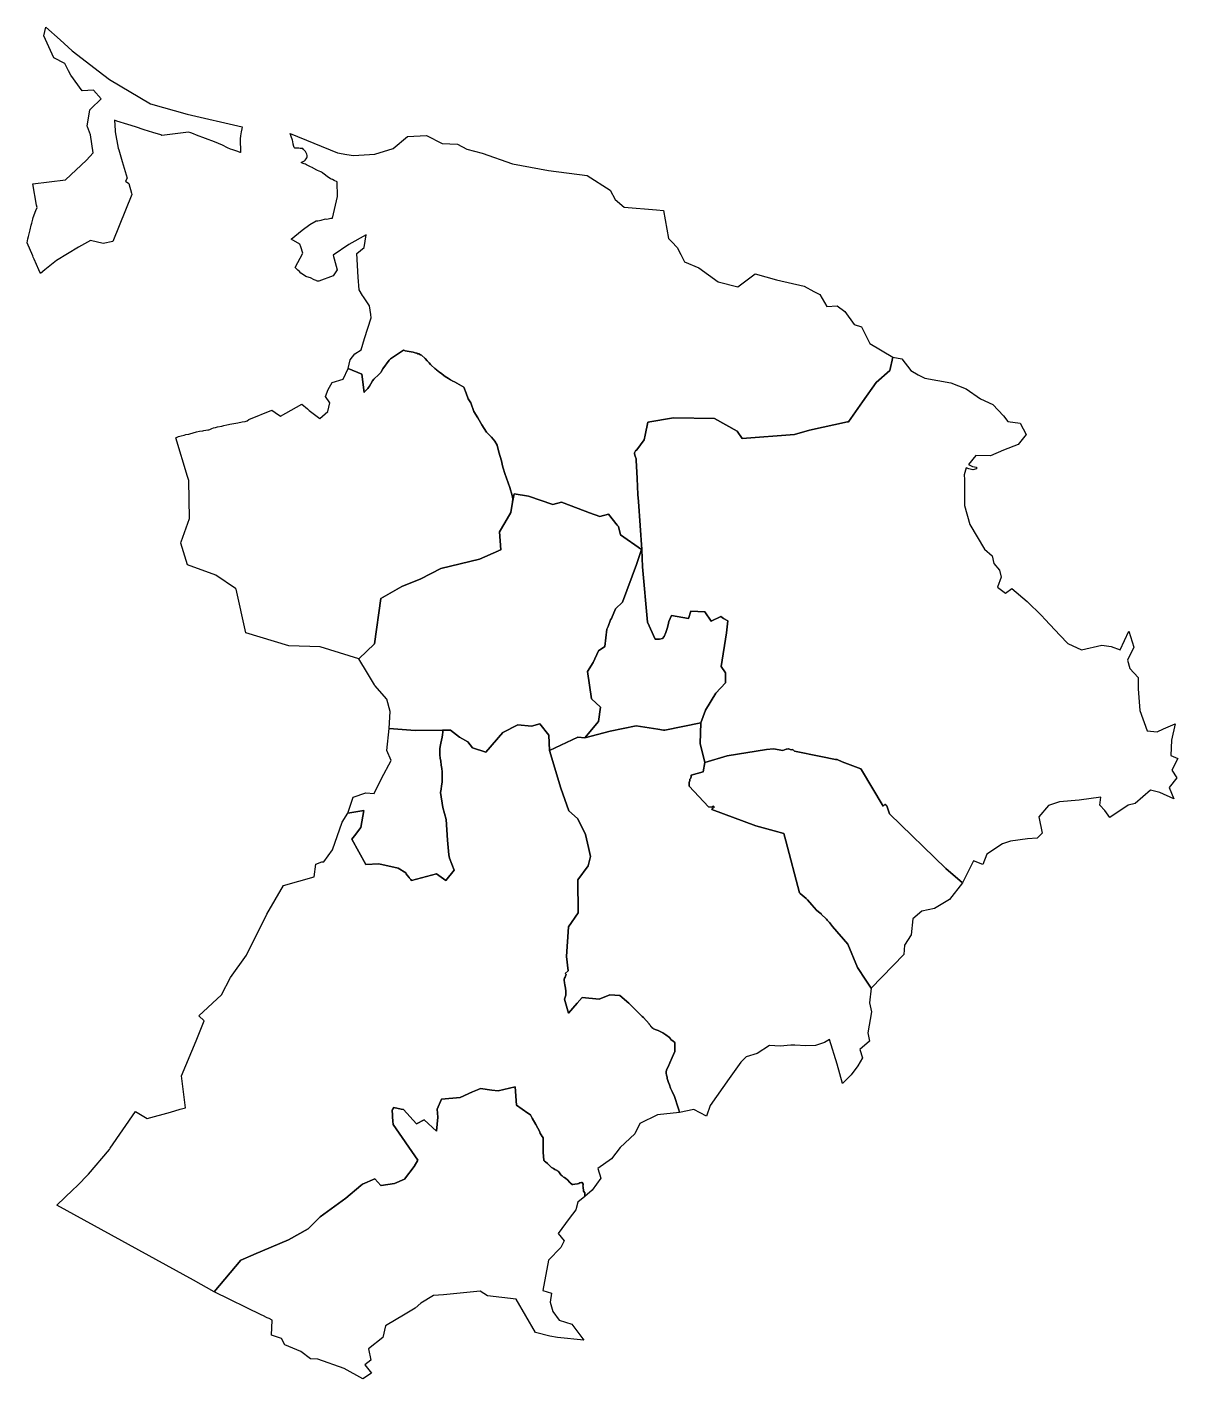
# Model space of a CAD drawing. Extents: x 756557 to 781025, y 4279682 to 4308417.
import ezdxf

# ---------------------------------------------------------------- set-up
doc = ezdxf.new("R2010")
doc.units = 0

msp = doc.modelspace()

# ---------------------------------------------------------------- linework, layer by layer
at = {"layer": 'Cuarta', "color": 3}
msp.add_lwpolyline([(759423.741244, 4306115.230214), (759402.585371, 4306124.537969), (759234.935237, 4306176.829591), (759045.409956, 4306233.964767), (758863.6256, 4306293.579858), (758698.695718, 4306342.637516), (758467.811791, 4306416.213673), (758413.318668, 4306435.547511), (758428.196315, 4306219.345196), (758429.390329, 4306209.383193), (758432.537476, 4306192.817636), (758497.870555, 4305841.582701), (758507.60054, 4305809.675029), (758581.862327, 4305557.63071), (758686.406823, 4305203.232549), (758647.643793, 4305139.73783), (758718.712405, 4305092.054676), (758778.332883, 4304889.538069), (758788.028468, 4304858.740705), (758381.778314, 4303860.937125), (758177.342368, 4303814.267666), (757903.133857, 4303882.008752), (757653.188447, 4303738.307617), (757181.775805, 4303456.300516), (756938.777784, 4303258.400991), (756846.560154, 4303180.960725), (756809.279117, 4303258.647129), (756707.205138, 4303485.356478), (756687.535815, 4303529.166941), (756678.063355, 4303553.306311), (756557.052322, 4303828.296036), (756576.854048, 4303914.499373), (756590.933269, 4303962.736807), (756622.82495, 4304104.891768), (756648.233685, 4304205.722661), (756657.319336, 4304247.13133), (756677.190376, 4304331.115013), (756686.311636, 4304371.413706), (756744.999632, 4304517.771695), (756769.820618, 4304583.025896), (756760.389027, 4304632.724014), (756682.416071, 4305081.34259), (757371.936869, 4305172.619741), (757818.862583, 4305589.41844), (757965.030645, 4305743.082576), (757907.31463, 4306127.904554), (757842.660289, 4306299.147579), (757836.260079, 4306308.940013), (757892.773521, 4306654.146622), (757914.648617, 4306675.972579), (758130.789578, 4306894.150921), (757970.321164, 4307073.380275), (757731.909645, 4307058.944255), (757488.265646, 4307392.154532), (757440.942796, 4307485.067654), (757362.965362, 4307639.21159), (757128.015103, 4307759.361226), (756917.181152, 4308233.664272), (756956.382779, 4308417.175754), (757264.074962, 4308142.70743), (757345.520008, 4308068.683009), (757517.416279, 4307910.92857), (758186.514684, 4307396.017736), (758311.182509, 4307302.299263), (759180.33697, 4306782.884442), (759962.381303, 4306565.173779), (761127.651291, 4306293.495361), (761121.99025, 4306254.414774), (761111.927614, 4306190.741456), (761097.499732, 4306101.365396), (761088.989243, 4306043.299611), (761098.691366, 4305749.138079), (761087.262195, 4305753.20614), (761039.80984, 4305769.421308), (760932.645461, 4305804.782095), (760883.348263, 4305824.271084), (760818.136713, 4305852.125997), (760712.920249, 4305907.556194), (760539.536012, 4305975.189946), (760162.941622, 4306119.488906), (760095.241261, 4306143.933832), (760038.064966, 4306165.391313), (759989.640412, 4306184.914159), (759423.741244, 4306115.230214), (759423.741244, 4306115.230214), (759423.741244, 4306115.230214)], close=True, dxfattribs=at)
at = {"layer": 'Decima', "color": 9}
msp.add_lwpolyline([(772052.446817, 4291435.73223), (772443.49577, 4291329.091512), (772646.453989, 4291274.921454), (772687.471508, 4291119.626057), (772976.069882, 4290015.941796), (772991.349761, 4290002.018328), (773120.472157, 4289893.090458), (773148.385699, 4289866.264548), (773239.130239, 4289759.355111), (773342.358445, 4289643.984388), (773380.145767, 4289608.607398), (773436.388761, 4289568.307833), (773444.674163, 4289555.256145), (773547.221074, 4289459.868784), (773551.722483, 4289455.578045), (773568.064958, 4289436.13521), (773613.499287, 4289381.017438), (773657.949942, 4289329.200151), (773681.518314, 4289302.226399), (774003.777952, 4288921.000766), (774212.268041, 4288430.285873), (774389.717982, 4288158.556637), (774503.632887, 4287986.886218), (774468.957076, 4287678.951932), (774510.375211, 4287488.112116), (774428.390064, 4287036.292535), (774464.999403, 4286858.623284), (774259.234408, 4286687.053271), (774317.592682, 4286510.132461), (774219.784102, 4286340.059961), (774076.694732, 4286143.981206), (773889.632871, 4285959.730341), (773783.092477, 4286372.828985), (773617.934178, 4286895.050655), (773507.643143, 4286834.583392), (773315.71812, 4286766.870873), (773116.438437, 4286761.146903), (772879.062259, 4286774.12705), (772791.791396, 4286778.917253), (772569.667288, 4286753.531686), (772344.322021, 4286771.384718), (772080.975999, 4286601.240549), (771843.906164, 4286528.689104), (771734.621618, 4286412.715465), (771486.723588, 4286069.752125), (771079.513021, 4285492.443675), (771005.190782, 4285269.873263), (770730.488316, 4285406.119501), (770427.656611, 4285344.71632), (770413.402231, 4285405.355116), (770390.446252, 4285465.698662), (770364.959311, 4285549.294056), (770355.165447, 4285581.189984), (770342.459883, 4285621.877677), (770315.195799, 4285706.524191), (770288.229355, 4285756.730011), (770270.567045, 4285789.470411), (770239.367589, 4285861.759114), (770213.389371, 4285934.224974), (770192.515018, 4285984.637633), (770168.69613, 4286070.512615), (770162.685009, 4286093.64643), (770154.067971, 4286142.252169), (770147.454676, 4286183.146639), (770145.563923, 4286187.527793), (770145.831773, 4286205.317944), (770152.081665, 4286252.205188), (770185.571775, 4286317.797335), (770221.939127, 4286401.268366), (770269.582652, 4286511.793863), (770328.840323, 4286639.383717), (770327.299388, 4286710.455905), (770327.49133, 4286730.466181), (770327.265297, 4286737.126431), (770328.300244, 4286834.957739), (770295.962234, 4286863.865932), (770246.073418, 4286896.624011), (770234.348899, 4286908.450729), (770214.07875, 4286941.102608), (770138.926901, 4286999.675898), (770074.098979, 4287036.373521), (770013.772198, 4287068.778949), (769972.167348, 4287088.483588), (769909.645242, 4287108.590844), (769894.592033, 4287115.859926), (769876.853647, 4287125.260676), (769860.817676, 4287135.83046), (769841.908512, 4287154.082133), (769830.072149, 4287169.239521), (769822.016626, 4287175.634494), (769802.919618, 4287199.436454), (769786.432661, 4287223.326866), (769783.597105, 4287229.8987), (769664.136597, 4287362.544436), (769635.358139, 4287389.352842), (769562.524091, 4287456.899844), (769351.633352, 4287666.469561), (769158.707565, 4287834.421504), (768946.607088, 4287848.369507), (768723.390684, 4287753.040207), (768360.766823, 4287788.596658), (768253.269975, 4287670.510851), (768071.55921, 4287454.356794), (767982.307875, 4287751.402204), (768005.293641, 4287818.853484), (768008.858554, 4287842.31066), (768008.778106, 4287922.321175), (768004.871232, 4287986.644773), (767993.706416, 4288059.614435), (767983.475783, 4288104.833175), (767976.500541, 4288156.829262), (767976.623167, 4288179.059289), (767983.779418, 4288199.303472), (767996.154794, 4288219.723348), (768005.808424, 4288243.385513), (768015.050934, 4288279.258107), (767997.738994, 4288302.012536), (768057.779244, 4288355.153494), (768027.382808, 4288663.07046), (768070.700437, 4289290.189759), (768274.778888, 4289590.449748), (768265.191213, 4290288.024318), (768484.128425, 4290585.460198), (768534.852594, 4290784.984862), (768490.866302, 4290979.090161), (768432.76787, 4291256.067338), (768429.027506, 4291263.720254), (768262.111468, 4291592.591707), (768076.4012, 4291756.35908), (767904.272112, 4292240.642804), (767667.495492, 4293042.806791), (768264.541402, 4293326.313442), (768416.587574, 4293308.108988), (768953.884241, 4293452.961565), (769505.295013, 4293566.102206), (769966.462617, 4293491.73557), (770084.572002, 4293473.521533), (770112.578181, 4293468.916594), (770880.770394, 4293630.643849), (770869.63391, 4293191.28462), (770965.199442, 4292787.790831), (770930.391836, 4292583.229282), (770675.997147, 4292513.440758), (770678.453997, 4292492.409003), (770675.316475, 4292482.300158), (770671.725223, 4292459.951167), (770667.718261, 4292449.812729), (770653.429455, 4292434.878939), (770650.972355, 4292430.349953), (770646.662718, 4292403.531184), (770639.480285, 4292384.393988), (770634.981648, 4292363.12548), (770632.523236, 4292281.914291), (771040.943711, 4291842.399241), (771112.506205, 4291837.059248), (771127.664913, 4291852.023483), (771143.957983, 4291859.247042), (771160.894489, 4291847.599777), (771167.397235, 4291835.596758), (771150.499589, 4291820.573153), (771132.316082, 4291817.730497), (771115.230031, 4291782.696424), (772052.446817, 4291435.73223), (772052.446817, 4291435.73223)], close=True, dxfattribs=at)
at = {"layer": 'Novena', "color": 8}
msp.add_lwpolyline([(763520.598486, 4291229.600306), (763655.069443, 4291400.74428), (763717.086405, 4291761.734704), (763374.071202, 4291711.473271), (763489.070677, 4292049.768859), (763757.640868, 4292139.794419), (763939.067412, 4292128.034579), (764094.727318, 4292446.577732), (764296.157655, 4292827.766065), (764206.487097, 4293038.147318), (764252.74512, 4293505.303532), (764805.706666, 4293468.14435), (765386.860623, 4293473.081532), (765399.067495, 4293472.377858), (765397.831112, 4293431.219381), (765392.767187, 4293374.375251), (765384.077737, 4293321.855185), (765371.301082, 4293261.419764), (765356.10156, 4293195.347129), (765341.956304, 4293123.753375), (765334.967632, 4293072.401487), (765331.641373, 4293015.615494), (765331.920637, 4292981.17533), (765333.901494, 4292947.903237), (765340.545317, 4292879.226032), (765350.592459, 4292812.884976), (765363.877649, 4292727.760362), (765373.240932, 4292655.840127), (765379.052724, 4292586.023897), (765382.404627, 4292511.680468), (765383.037199, 4292440.580097), (765379.396844, 4292367.114567), (765371.520483, 4292290.173855), (765360.924516, 4292216.47623), (765348.515352, 4292144.94068), (765396.532891, 4291827.60807), (765467.729978, 4291572.169276), (765494.464627, 4291136.331765), (765527.558546, 4290822.946559), (765535.11026, 4290753.188535), (765640.231714, 4290498.882977), (765458.639993, 4290279.457874), (765259.755103, 4290421.734358), (764729.159025, 4290277.377369), (764712.878054, 4290295.727092), (764687.384009, 4290329.327976), (764680.131687, 4290337.976786), (764633.824644, 4290395.333152), (764619.172558, 4290417.070992), (764608.794704, 4290441.173533), (764444.376722, 4290542.387426), (764036.518934, 4290634.409526), (763760.288693, 4290616.356145), (763461.290238, 4291154.293176), (763520.598486, 4291229.600306), (763520.598486, 4291229.600306)], close=True, dxfattribs=at)
at = {"layer": 'Octava', "color": 7}
msp.add_lwpolyline([(759836.354763, 4297472.299741), (760010.512882, 4297970.27369), (759996.23333, 4298777.664558), (759969.942526, 4298863.478482), (759718.573172, 4299688.661811), (759737.499734, 4299694.837664), (759761.455857, 4299706.734388), (759779.513793, 4299712.8819), (759830.285953, 4299728.990821), (759897.669574, 4299742.310692), (759933.675963, 4299757.936497), (759995.993466, 4299766.646313), (760018.466661, 4299770.716673), (760163.181908, 4299812.132554), (760227.017462, 4299827.561397), (760292.772039, 4299837.497606), (760315.208517, 4299842.678858), (760401.808001, 4299853.30015), (760422.507298, 4299858.424681), (760442.265129, 4299865.740815), (760482.466959, 4299885.951931), (760523.792364, 4299898.421551), (760566.095598, 4299907.589824), (760609.121397, 4299921.227003), (760697.311022, 4299936.348799), (760739.577434, 4299946.628052), (760804.389187, 4299958.760099), (760843.14474, 4299970.035712), (760866.412629, 4299976.35716), (760909.656762, 4299983.335801), (760953.659804, 4299993.673365), (761041.957881, 4300005.468957), (761128.29943, 4300023.868567), (761191.409711, 4300034.836609), (761212.108186, 4300039.963249), (761233.56548, 4300048.44866), (761270.180849, 4300071.879597), (761762.596468, 4300273.694694), (761831.157303, 4300224.84058), (761943.33961, 4300145.201413), (762399.160345, 4300401.411789), (762518.014192, 4300304.221078), (762558.309796, 4300268.883603), (762784.00173, 4300096.334908), (762948.544136, 4300247.363683), (762995.523159, 4300430.057112), (762905.015402, 4300563.741127), (762956.570863, 4300713.248386), (763043.730498, 4300863.937261), (763276.942494, 4300936.130859), (763385.975518, 4301160.894313), (763672.567702, 4301039.290353), (763722.037404, 4300649.768166), (763731.147617, 4300663.406409), (763775.699769, 4300709.339162), (763804.415297, 4300734.742426), (763818.551398, 4300754.104362), (763836.697328, 4300783.601202), (763865.394289, 4300835.674661), (763903.385186, 4300895.836502), (763930.067106, 4300930.062825), (764037.864419, 4301034.777863), (764078.181373, 4301077.2378), (764087.290434, 4301090.876516), (764119.919836, 4301155.306186), (764256.384292, 4301338.769281), (764280.753915, 4301364.029757), (764560.641979, 4301547.836363), (764579.174403, 4301539.564606), (764598.464101, 4301534.652013), (764682.347889, 4301521.894328), (764763.812222, 4301503.500274), (764784.044698, 4301496.397031), (764804.997289, 4301493.763033), (764845.351167, 4301482.886943), (764864.752479, 4301474.644841), (764884.910958, 4301469.761942), (764922.882486, 4301452.138903), (764942.358162, 4301441.676889), (765021.300428, 4301368.747962), (765063.748461, 4301321.270397), (765078.993939, 4301307.333381), (765092.576877, 4301291.118222), (765107.822461, 4301277.181256), (765134.157307, 4301243.611958), (765151.10277, 4301230.843199), (765228.349265, 4301156.748012), (765246.126358, 4301145.118539), (765261.409625, 4301130.071795), (765295.264357, 4301105.64486), (765311.379084, 4301091.737311), (765347.765157, 4301069.617861), (765447.743339, 4300991.840147), (765483.298984, 4300968.582156), (765520.517406, 4300947.602575), (765562.412919, 4300916.778159), (765608.539515, 4300889.42955), (765642.136053, 4300872.774333), (765843.147655, 4300763.936367), (765891.720401, 4300637.765855), (765936.597103, 4300518.13937), (765988.323582, 4300427.636522), (766056.095414, 4300247.657084), (766137.219832, 4300110.355405), (766222.230947, 4299960.960517), (766328.31462, 4299805.606034), (766434.461547, 4299700.263325), (766505.158325, 4299614.845448), (766549.872702, 4299526.332378), (766587.766896, 4299382.025175), (766640.90364, 4299198.223477), (766664.539106, 4299090.110238), (766679.210802, 4299041.706076), (766711.720398, 4298928.334692), (766819.959992, 4298631.921992), (766867.407438, 4298462.376832), (766881.239598, 4298387.273374), (766877.435608, 4298319.35593), (766838.856622, 4298095.798068), (766717.403179, 4297879.456944), (766602.829848, 4297691.131883), (766627.099721, 4297305.215176), (766588.522948, 4297288.361399), (766579.983446, 4297283.629435), (766175.463874, 4297103.361511), (765352.230753, 4296905.776197), (764927.130946, 4296689.32712), (764523.695558, 4296526.9655), (764078.049935, 4296273.209313), (763944.061336, 4295305.289342), (763607.47185, 4294987.404904), (762785.540619, 4295242.430441), (762119.169154, 4295267.085456), (761206.217688, 4295541.488833), (761003.394843, 4296471.587392), (760990.938088, 4296480.067774), (760569.125883, 4296769.578689), (759968.00909, 4296984.340212), (759827.669978, 4297445.346206), (759836.354763, 4297472.299741), (759836.354763, 4297472.299741)], close=True, dxfattribs=at)
at = {"layer": 'Primera', "color": 0}
msp.add_lwpolyline([(759813.387949, 4285413.85493), (759928.208938, 4285445.379389), (759843.259737, 4286127.1044), (760150.094222, 4286866.064879), (760321.572745, 4287295.035816), (760207.429775, 4287403.536811), (760688.379159, 4287848.192897), (760881.917934, 4288213.452967), (761223.246293, 4288691.35584), (761654.494636, 4289557.827131), (762006.942991, 4290170.597731), (762659.927564, 4290353.25704), (762694.463857, 4290625.539219), (762824.41174, 4290670.947239), (762863.432079, 4290675.57023), (763054.523149, 4290925.248891), (763259.610879, 4291514.326464), (763374.071202, 4291711.473271), (763717.086405, 4291761.734704), (763655.069443, 4291400.74428), (763520.598486, 4291229.600306), (763461.290238, 4291154.293176), (763760.288693, 4290616.356145), (764036.518934, 4290634.409526), (764444.376722, 4290542.387426), (764608.794704, 4290441.173533), (764619.172558, 4290417.070992), (764633.824644, 4290395.333152), (764680.131687, 4290337.976786), (764687.384009, 4290329.327976), (764712.878054, 4290295.727092), (764729.159025, 4290277.377369), (765259.755103, 4290421.734358), (765458.639993, 4290279.457874), (765640.231714, 4290498.882977), (765535.11026, 4290753.188535), (765527.558546, 4290822.946559), (765494.464627, 4291136.331765), (765467.729978, 4291572.169276), (765396.532891, 4291827.60807), (765348.515352, 4292144.94068), (765360.924516, 4292216.47623), (765371.520483, 4292290.173855), (765379.396844, 4292367.114567), (765383.037199, 4292440.580097), (765382.404627, 4292511.680468), (765379.052724, 4292586.023897), (765373.240932, 4292655.840127), (765363.877649, 4292727.760362), (765350.592459, 4292812.884976), (765340.545317, 4292879.226032), (765333.901494, 4292947.903237), (765331.920637, 4292981.17533), (765331.641373, 4293015.615494), (765334.967632, 4293072.401487), (765341.956304, 4293123.753375), (765356.10156, 4293195.347129), (765371.301082, 4293261.419764), (765384.077737, 4293321.855185), (765392.767187, 4293374.375251), (765397.831112, 4293431.219381), (765399.067495, 4293472.377858), (765560.031191, 4293473.309267), (765750.308079, 4293326.312531), (765929.581318, 4293222.291605), (766030.271882, 4293100.08603), (766310.135868, 4293007.218974), (766669.63356, 4293420.446517), (766992.245427, 4293583.52439), (767280.33614, 4293556.534709), (767457.837595, 4293609.180546), (767647.850499, 4293367.756734), (767667.495492, 4293042.806791), (767904.272112, 4292240.642804), (768076.4012, 4291756.35908), (768262.111468, 4291592.591707), (768429.027506, 4291263.720254), (768432.76787, 4291256.067338), (768490.866302, 4290979.090161), (768534.852594, 4290784.984862), (768484.128425, 4290585.460198), (768265.191213, 4290288.024318), (768274.778888, 4289590.449748), (768070.700437, 4289290.189759), (768027.382808, 4288663.07046), (768057.779244, 4288355.153494), (767997.738994, 4288302.012536), (768015.050934, 4288279.258107), (768005.808424, 4288243.385513), (767996.154794, 4288219.723348), (767983.779418, 4288199.303472), (767976.623167, 4288179.059289), (767976.500541, 4288156.829262), (767983.475783, 4288104.833175), (767993.706416, 4288059.614435), (768004.871232, 4287986.644773), (768008.778106, 4287922.321175), (768008.858554, 4287842.31066), (768005.293641, 4287818.853484), (767982.307875, 4287751.402204), (768071.55921, 4287454.356794), (768253.269975, 4287670.510851), (768360.766823, 4287788.596658), (768723.390684, 4287753.040207), (768946.607088, 4287848.369507), (769158.707565, 4287834.421504), (769351.633352, 4287666.469561), (769562.524091, 4287456.899844), (769635.358139, 4287389.352842), (769664.136597, 4287362.544436), (769783.597105, 4287229.8987), (769786.432661, 4287223.326866), (769802.919618, 4287199.436454), (769822.016626, 4287175.634494), (769830.072149, 4287169.239521), (769841.908512, 4287154.082133), (769860.817676, 4287135.83046), (769876.853647, 4287125.260676), (769894.592033, 4287115.859926), (769909.645242, 4287108.590844), (769972.167348, 4287088.483588), (770013.772198, 4287068.778949), (770074.098979, 4287036.373521), (770138.926901, 4286999.675898), (770214.07875, 4286941.102608), (770234.348899, 4286908.450729), (770246.073418, 4286896.624011), (770295.962234, 4286863.865932), (770328.300244, 4286834.957739), (770327.265297, 4286737.126431), (770327.49133, 4286730.466181), (770327.299388, 4286710.455905), (770328.840323, 4286639.383717), (770269.582652, 4286511.793863), (770221.939127, 4286401.268366), (770185.571775, 4286317.797335), (770152.081665, 4286252.205188), (770145.831773, 4286205.317944), (770145.563923, 4286187.527793), (770147.454676, 4286183.146639), (770154.067971, 4286142.252169), (770162.685009, 4286093.64643), (770168.69613, 4286070.512615), (770192.515018, 4285984.637633), (770213.389371, 4285934.224974), (770239.367589, 4285861.759114), (770270.567045, 4285789.470411), (770288.229355, 4285756.730011), (770315.195799, 4285706.524191), (770342.459883, 4285621.877677), (770355.165447, 4285581.189984), (770364.959311, 4285549.294056), (770390.446252, 4285465.698662), (770413.402231, 4285405.355116), (770427.656611, 4285344.71632), (769961.380388, 4285298.90145), (769586.889423, 4285115.082553), (769480.398489, 4284889.219729), (769163.319784, 4284604.013622), (768984.191639, 4284361.26002), (768691.472114, 4284153.5775), (768754.927574, 4283951.238106), (768571.979893, 4283691.698227), (768416.964126, 4283559.79098), (768415.143991, 4283639.742625), (768390.448468, 4283674.472597), (768379.513956, 4283766.34163), (768375.65891, 4283777.324769), (768377.223734, 4283808.493576), (768379.274285, 4283825.231959), (768356.357446, 4283858.91057), (768342.357286, 4283860.661927), (768312.119539, 4283852.976516), (768289.031239, 4283839.975358), (768259.663721, 4283832.319441), (768199.983516, 4283819.198726), (768158.207037, 4283817.793505), (768146.855242, 4283818.522994), (768106.45798, 4283853.836913), (768099.271305, 4283860.262967), (768045.185007, 4283914.008719), (768012.845519, 4283942.926235), (767980.80476, 4283962.963615), (767959.618454, 4283971.141786), (767930.872716, 4283996.846523), (767915.554989, 4284011.889743), (767904.73812, 4284022.639095), (767859.208156, 4284081.118594), (767848.242272, 4284096.308141), (767830.388539, 4284109.043723), (767827.703025, 4284111.17607), (767778.145421, 4284133.959545), (767752.049037, 4284158.642541), (767706.918024, 4284179.352526), (767697.954086, 4284186.830491), (767673.673265, 4284209.352111), (767618.684595, 4284264.181315), (767576.588594, 4284298.329233), (767557.7537, 4284314.366263), (767541.753264, 4284323.830772), (767526.219417, 4284501.114495), (767528.561716, 4284638.992074), (767531.600854, 4284808.008996), (767496.097116, 4284853.491199), (767496.594789, 4284864.620724), (767466.722564, 4284898.067934), (767461.253923, 4284931.222871), (767371.368528, 4285091.56525), (767298.950696, 4285224.712239), (767257.372633, 4285295.550967), (767203.100821, 4285329.291982), (766963.83293, 4285502.410921), (766934.247043, 4285891.478101), (766574.76985, 4285804.987331), (766437.53046, 4285819.288508), (766196.765525, 4285855.691725), (766132.397176, 4285826.870992), (766030.225148, 4285782.342046), (765763.173326, 4285666.74877), (765368.985866, 4285628.051932), (765278.478713, 4285416.121833), (765293.667385, 4285247.716413), (765265.281641, 4284948.954825), (765000.340662, 4285187.950436), (764837.478864, 4285108.082614), (764562.624551, 4285410.102964), (764513.527754, 4285419.585553), (764356.482504, 4285453.267677), (764332.426652, 4285416.909787), (764321.703863, 4285398.774169), (764317.366626, 4285371.960408), (764323.668805, 4285313.273433), (764328.230697, 4285254.528737), (764336.434054, 4285164.789959), (764342.455281, 4285088.313752), (764867.649923, 4284331.209813), (764784.973807, 4284197.335786), (764581.245339, 4283930.539905), (764371.723877, 4283838.023533), (764085.731898, 4283791.874308), (764078.622247, 4283796.083773), (763947.611294, 4283937.317599), (763686.489317, 4283824.220619), (763649.983368, 4283795.232449), (763332.082118, 4283528.031906), (762790.181908, 4283130.115007), (762535.400687, 4282876.143425), (762113.509902, 4282642.24571), (761375.407776, 4282324.664595), (761363.403085, 4282318.715205), (761105.605449, 4282208.041609), (760535.067388, 4281533.78192), (760092.957447, 4281782.708754), (757189.414866, 4283375.312008), (757528.306682, 4283699.598134), (757623.161503, 4283783.777597), (757864.164946, 4284036.025799), (758307.080649, 4284562.61583), (758325.541656, 4284584.326435), (758862.088852, 4285364.004333), (759109.905885, 4285216.492807), (759607.998702, 4285354.934848), (759813.387949, 4285413.85493), (759813.387949, 4285413.85493)], close=True, dxfattribs=at)
at = {"layer": 'Quinta', "color": 4}
msp.add_lwpolyline([(769697.447451, 4299743.85637), (769678.26011, 4299643.183416), (769523.824864, 4299427.891741), (769489.72019, 4299407.840368), (769472.760665, 4299369.478806), (769471.815198, 4299346.108619), (769483.029494, 4299297.590732), (769503.156777, 4299242.707608), (769504.174925, 4299212.7361), (769527.116944, 4298818.990957), (769542.092339, 4298480.542162), (769542.16775, 4298478.322052), (769556.663494, 4298333.229462), (769629.617509, 4297312.167968), (769644.816769, 4296941.498648), (769745.608518, 4295766.908839), (769910.139421, 4295405.758319), (769948.454664, 4295404.837693), (770000.599857, 4295406.610005), (770068.842544, 4295421.154649), (770100.584405, 4295460.019362), (770136.710615, 4295549.043485), (770166.865749, 4295634.530739), (770186.024535, 4295710.753394), (770198.494852, 4295778.969226), (770261.02967, 4295910.012224), (770621.605657, 4295847.830675), (770671.172247, 4296001.773892), (770963.166925, 4295986.170084), (771097.886073, 4295786.279455), (771309.432342, 4295884.633905), (771361.126314, 4295848.614026), (771454.38699, 4295792.899316), (771426.535697, 4295538.559078), (771310.687057, 4294828.893833), (771407.633649, 4294691.063628), (771402.745367, 4294477.517458), (771197.859855, 4294259.365818), (770982.199335, 4293897.489761), (770880.770394, 4293630.643849), (770112.578181, 4293468.916594), (770084.572002, 4293473.521533), (769966.462617, 4293491.73557), (769505.295013, 4293566.102206), (768953.884241, 4293452.961565), (768416.587574, 4293308.108988), (768705.127447, 4293654.586487), (768749.568357, 4293961.701096), (768557.361665, 4294138.570203), (768473.460252, 4294715.84114), (768589.556026, 4294910.911504), (768706.600904, 4295154.914239), (768839.10102, 4295250.525541), (768885.723836, 4295621.062245), (768909.122509, 4295675.197865), (768963.519007, 4295815.955121), (768982.454166, 4295847.713443), (769069.615247, 4296048.481689), (769216.950594, 4296193.502139), (769513.426391, 4296993.715221), (769622.741908, 4297309.711769), (769170.135839, 4297625.528182), (769128.604165, 4297798.598577), (769105.905127, 4297826.723491), (768916.123118, 4298062.560464), (768732.424119, 4298016.330459), (768515.921752, 4298091.240454), (768127.312545, 4298240.354283), (767917.585794, 4298321.065065), (767737.663778, 4298266.094959), (767221.085471, 4298445.385042), (766909.761351, 4298496.029142), (766877.435608, 4298319.35593), (766881.239598, 4298387.273374), (766867.407438, 4298462.376832), (766819.959992, 4298631.921992), (766711.720398, 4298928.334692), (766679.210802, 4299041.706076), (766664.539106, 4299090.110238), (766640.90364, 4299198.223477), (766587.766896, 4299382.025175), (766549.872702, 4299526.332378), (766505.158325, 4299614.845448), (766434.461547, 4299700.263325), (766328.31462, 4299805.606034), (766222.230947, 4299960.960517), (766137.219832, 4300110.355405), (766056.095414, 4300247.657084), (765988.323582, 4300427.636522), (765936.597103, 4300518.13937), (765891.720401, 4300637.765855), (765843.147655, 4300763.936367), (765642.136053, 4300872.774333), (765608.539515, 4300889.42955), (765562.412919, 4300916.778159), (765520.517406, 4300947.602575), (765483.298984, 4300968.582156), (765447.743339, 4300991.840147), (765347.765157, 4301069.617861), (765311.379084, 4301091.737311), (765295.264357, 4301105.64486), (765261.409625, 4301130.071795), (765246.126358, 4301145.118539), (765228.349265, 4301156.748012), (765151.10277, 4301230.843199), (765134.157307, 4301243.611958), (765107.822461, 4301277.181256), (765092.576877, 4301291.118222), (765078.993939, 4301307.333381), (765063.748461, 4301321.270397), (765021.300428, 4301368.747962), (764942.358162, 4301441.676889), (764922.882486, 4301452.138903), (764884.910958, 4301469.761942), (764864.752479, 4301474.644841), (764845.351167, 4301482.886943), (764804.997289, 4301493.763033), (764784.044698, 4301496.397031), (764763.812222, 4301503.500274), (764682.347889, 4301521.894328), (764598.464101, 4301534.652013), (764579.174403, 4301539.564606), (764560.641979, 4301547.836363), (764280.753915, 4301364.029757), (764256.384292, 4301338.769281), (764119.919836, 4301155.306186), (764087.290434, 4301090.876516), (764078.181373, 4301077.2378), (764037.864419, 4301034.777863), (763930.067106, 4300930.062825), (763903.385186, 4300895.836502), (763865.394289, 4300835.674661), (763836.697328, 4300783.601202), (763818.551398, 4300754.104362), (763804.415297, 4300734.742426), (763775.699769, 4300709.339162), (763731.147617, 4300663.406409), (763722.037404, 4300649.768166), (763672.567702, 4301039.290353), (763385.975518, 4301160.894313), (763425.121249, 4301343.331657), (763522.591228, 4301471.033225), (763659.706174, 4301556.715168), (763732.672592, 4301793.620981), (763871.736245, 4302238.314156), (763862.461544, 4302308.015759), (763838.129744, 4302490.566244), (763710.069873, 4302681.888265), (763690.802292, 4302712.362797), (763618.185313, 4302831.075614), (763597.961554, 4303099.331218), (763568.098631, 4303605.079082), (763727.357027, 4303729.285887), (763764.460437, 4303998.33924), (763398.463983, 4303792.798746), (763064.403167, 4303567.223056), (763149.42469, 4303257.779885), (763068.617641, 4303126.189261), (762757.56825, 4303018.076656), (762729.785485, 4303017.155385), (762711.33222, 4303023.211117), (762703.260701, 4303030.722351), (762660.166465, 4303045.962637), (762584.176261, 4303083.449412), (762503.382161, 4303108.553819), (762484.818996, 4303117.940188), (762412.987559, 4303161.122555), (762379.908634, 4303188.919833), (762350.192421, 4303220.162358), (762317.150711, 4303246.849833), (762254.35695, 4303305.89033), (762423.383896, 4303608.19395), (762378.022137, 4303744.487859), (762357.916457, 4303800.496287), (762169.185402, 4303909.818835), (762408.071982, 4304096.642099), (762567.298979, 4304221.935315), (762703.908813, 4304295.363687), (762735.916975, 4304299.759212), (762812.843777, 4304312.31285), (762903.217337, 4304338.648819), (762920.652385, 4304337.005039), (762957.942445, 4304339.354284), (763016.56556, 4304353.524816), (763048.573418, 4304357.921624), (763156.75229, 4304816.025726), (763152.499198, 4305127.040916), (763083.763887, 4305155.872516), (763047.512971, 4305174.671049), (763010.431134, 4305192.330862), (762936.693606, 4305241.000372), (762872.430888, 4305292.207597), (762845.728703, 4305311.323989), (762837.732813, 4305316.614904), (762819.026648, 4305330.440465), (762802.130152, 4305342.103591), (762770.404784, 4305355.497132), (762731.662232, 4305370.880474), (762642.305103, 4305419.034145), (762630.800857, 4305425.320137), (762571.580836, 4305455.582714), (762513.266035, 4305484.764444), (762498.29024, 4305490.935506), (762473.61995, 4305501.23026), (762447.213856, 4305511.467546), (762425.221099, 4305519.628666), (762382.824447, 4305540.448796), (762412.039821, 4305550.307208), (762454.73724, 4305572.836587), (762473.316471, 4305589.010254), (762490.659659, 4305616.255657), (762507.245217, 4305640.142187), (762510.99591, 4305658.046828), (762512.605854, 4305688.104427), (762507.419692, 4305713.491607), (762492.539302, 4305743.002418), (762479.358024, 4305773.680852), (762437.094407, 4305816.730345), (762419.184402, 4305832.805629), (762406.88661, 4305836.843046), (762365.190606, 4305836.57231), (762338.13856, 4305840.120857), (762299.00952, 4305841.046798), (762264.256775, 4305841.006649), (762246.751702, 4305844.871794), (762235.969206, 4305855.627251), (762228.364159, 4305875.378087), (762217.052382, 4305928.344074), (762210.874477, 4305983.702652), (762200.298255, 4306014.46773), (762173.3873, 4306092.476147), (762150.499685, 4306153.948909), (763158.928726, 4305744.011865), (763355.575877, 4305709.433848), (763496.234615, 4305686.332237), (763947.978605, 4305714.71604), (764337.552303, 4305835.509256), (764643.497748, 4306092.438042), (765052.197391, 4306108.334977), (765385.307431, 4305942.798852), (765705.47921, 4305930.201454), (765907.277461, 4305820.289971), (766232.375035, 4305738.977446), (766876.158792, 4305509.495373), (767643.858285, 4305368.71089), (768464.353311, 4305260.905544), (768951.893629, 4304952.938725), (769063.110569, 4304748.895581), (769251.818492, 4304591.941463), (769942.21056, 4304530.980268), (770088.654797, 4304518.191316), (770194.967174, 4303923.908043), (770263.484355, 4303851.784542), (770380.588909, 4303731.308642), (770455.159012, 4303583.820787), (770534.337992, 4303428.711301), (770836.953517, 4303297.90736), (771246.978152, 4303000.751314), (771671.403422, 4302893.040598), (772038.334797, 4303169.024968), (772489.500772, 4303042.270948), (773081.727219, 4302909.287353), (773283.715319, 4302799.554787), (773408.634454, 4302731.623262), (773559.887673, 4302480.111215), (773778.592438, 4302490.997516), (773941.87139, 4302369.940324), (774143.489878, 4302095.727528), (774300.058754, 4302043.351383), (774472.333202, 4301688.108951), (774963.912905, 4301402.841318), (774901.568453, 4301119.49335), (774610.435976, 4300863.784771), (774318.695874, 4300449.137639), (774018.467725, 4300027.54259), (773998.604879, 4300023.522217), (773194.94378, 4299850.209119), (772875.43596, 4299759.19174), (771763.4935, 4299673.229276), (771653.97366, 4299823.957487), (771169.844121, 4300096.345134), (770298.883492, 4300111.068956), (769752.5507, 4300015.78603), (769697.447451, 4299743.85637), (769697.447451, 4299743.85637)], close=True, dxfattribs=at)
at = {"layer": 'Segunda', "color": 1}
msp.add_lwpolyline([(774285.408273, 4292648.256148), (774295.622883, 4292629.715076), (774755.785965, 4291857.631732), (774770.90005, 4291873.713327), (774787.868143, 4291886.524865), (774793.008426, 4291888.925256), (774803.442421, 4291889.285807), (774822.916669, 4291879.956312), (774839.143143, 4291863.8463), (774872.389537, 4291758.302287), (774890.266215, 4291694.459775), (776091.933898, 4290532.440122), (776446.478754, 4290226.890576), (776168.022128, 4289870.464463), (775848.069111, 4289680.432523), (775579.985123, 4289626.68892), (775387.929154, 4289464.44635), (775354.490998, 4289122.093611), (775211.537175, 4288899.318118), (775193.859233, 4288705.326153), (774503.632887, 4287986.886218), (774389.717982, 4288158.556637), (774212.268041, 4288430.285873), (774003.777952, 4288921.000766), (773681.518314, 4289302.226399), (773657.949942, 4289329.200151), (773613.499287, 4289381.017438), (773568.064958, 4289436.13521), (773551.722483, 4289455.578045), (773547.221074, 4289459.868784), (773444.674163, 4289555.256145), (773436.388761, 4289568.307833), (773380.145767, 4289608.607398), (773342.358445, 4289643.984388), (773239.130239, 4289759.355111), (773148.385699, 4289866.264548), (773120.472157, 4289893.090458), (772991.349761, 4290002.018328), (772976.069882, 4290015.941796), (772687.471508, 4291119.626057), (772646.453989, 4291274.921454), (772443.49577, 4291329.091512), (772052.446817, 4291435.73223), (771115.230031, 4291782.696424), (771132.316082, 4291817.730497), (771150.499589, 4291820.573153), (771167.397235, 4291835.596758), (771160.894489, 4291847.599777), (771143.957983, 4291859.247042), (771127.664913, 4291852.023483), (771112.506205, 4291837.059248), (771040.943711, 4291842.399241), (770632.523236, 4292281.914291), (770634.981648, 4292363.12548), (770639.480285, 4292384.393988), (770646.662718, 4292403.531184), (770650.972355, 4292430.349953), (770653.429455, 4292434.878939), (770667.718261, 4292449.812729), (770671.725223, 4292459.951167), (770675.316475, 4292482.300158), (770678.453997, 4292492.409003), (770675.997147, 4292513.440758), (770930.391836, 4292583.229282), (770965.199442, 4292787.790831), (771439.188815, 4292926.208528), (772276.293033, 4293059.303152), (772424.610681, 4293074.386888), (772621.738584, 4293036.690532), (772695.627823, 4293064.786224), (772702.354207, 4293071.685146), (772742.382757, 4293071.947075), (772752.815054, 4293072.305017), (772778.369261, 4293063.179594), (772800.369902, 4293056.155025), (772826.412609, 4293058.16015), (772850.342546, 4293045.645108), (772868.110812, 4293035.141354), (772875.446759, 4293024.279523), (773432.791692, 4292914.51174), (773745.874126, 4292846.378871), (773782.273764, 4292850.966462), (773888.58902, 4292796.836939), (774285.408273, 4292648.256148), (774285.408273, 4292648.256148)], close=True, dxfattribs=at)
at = {"layer": 'Septima', "color": 6}
msp.add_lwpolyline([(769697.447451, 4299743.85637), (769752.5507, 4300015.78603), (770298.883492, 4300111.068956), (771169.844121, 4300096.345134), (771653.97366, 4299823.957487), (771763.4935, 4299673.229276), (772875.43596, 4299759.19174), (773194.94378, 4299850.209119), (773998.604879, 4300023.522217), (774018.467725, 4300027.54259), (774318.695874, 4300449.137639), (774610.435976, 4300863.784771), (774901.568453, 4301119.49335), (774963.912905, 4301402.841318), (775156.437859, 4301367.287252), (775342.509578, 4301117.01099), (775499.704065, 4301022.444141), (775640.458795, 4300950.648307), (776198.513903, 4300856.702232), (776523.800109, 4300730.222331), (776828.785284, 4300513.020361), (777086.114995, 4300390.858181), (777317.879839, 4300154.44337), (777410.035488, 4300030.962454), (777666.848707, 4299998.825417), (777797.994835, 4299755.566433), (777628.728447, 4299547.358837), (777314.789359, 4299421.900529), (777037.055359, 4299305.499693), (776729.939459, 4299308.118322), (776573.993978, 4299115.961192), (776658.784479, 4299078.906126), (776740.272702, 4299061.742362), (776744.040459, 4299028.531031), (776664.736693, 4299007.982544), (776579.695858, 4299027.246118), (776521.469949, 4299050.779338), (776483.178337, 4298901.625816), (776484.208068, 4298797.188092), (776483.586324, 4298540.428188), (776483.409587, 4298245.895637), (776599.1037, 4297846.481225), (776914.204083, 4297317.316176), (777074.815717, 4297177.323563), (777113.569668, 4297014.185244), (777228.135282, 4296872.587974), (777267.21944, 4296725.021586), (777186.737069, 4296513.263621), (777357.525308, 4296381.410272), (777495.801162, 4296482.935377), (777816.05818, 4296207.383921), (778124.986564, 4295908.106632), (778204.615117, 4295820.869168), (778515.531557, 4295490.553919), (778682.745957, 4295313.030906), (778972.816358, 4295180.947545), (779404.470318, 4295279.476387), (779603.019016, 4295250.895809), (779793.455358, 4295180.910497), (779979.669973, 4295576.481255), (780083.891554, 4295236.714793), (779950.893209, 4294960.831398), (779999.860519, 4294781.389617), (780178.775989, 4294594.303129), (780176.917048, 4294350.828307), (780217.578481, 4293888.784263), (780371.266504, 4293455.178462), (780586.109079, 4293434.973024), (780716.965665, 4293500.723764), (780963.887818, 4293607.257166), (780889.152615, 4293258.950205), (780870.92817, 4292937.093269), (781024.875767, 4292866.95411), (780891.630055, 4292622.169156), (781000.980054, 4292459.313539), (780835.84216, 4292254.527512), (780935.015144, 4292010.174616), (780637.762717, 4292144.168579), (780441.70962, 4292198.382035), (780112.184888, 4291914.461591), (779964.707032, 4291874.81339), (779576.902815, 4291613.31843), (779470.53392, 4291766.293475), (779365.572712, 4291879.307149), (779383.200018, 4292046.642775), (778925.656697, 4291986.123583), (778504.681579, 4291950.251875), (778275.993246, 4291867.780411), (778064.946542, 4291629.221739), (778141.404512, 4291285.130393), (778028.566158, 4291175.600116), (777822.626876, 4291163.958875), (777463.89177, 4291114.760626), (777296.177256, 4291055.564349), (776959.83309, 4290838.235682), (776873.562713, 4290615.173716), (776681.006138, 4290694.052997), (776446.478754, 4290226.890576), (776091.933898, 4290532.440122), (774890.266215, 4291694.459775), (774872.389537, 4291758.302287), (774839.143143, 4291863.8463), (774822.916669, 4291879.956312), (774803.442421, 4291889.285807), (774793.008426, 4291888.925256), (774787.868143, 4291886.524865), (774770.90005, 4291873.713327), (774755.785965, 4291857.631732), (774295.622883, 4292629.715076), (774285.408273, 4292648.256148), (773888.58902, 4292796.836939), (773782.273764, 4292850.966462), (773745.874126, 4292846.378871), (773432.791692, 4292914.51174), (772875.446759, 4293024.279523), (772868.110812, 4293035.141354), (772850.342546, 4293045.645108), (772826.412609, 4293058.16015), (772800.369902, 4293056.155025), (772778.369261, 4293063.179594), (772752.815054, 4293072.305017), (772742.382757, 4293071.947075), (772702.354207, 4293071.685146), (772695.627823, 4293064.786224), (772621.738584, 4293036.690532), (772424.610681, 4293074.386888), (772276.293033, 4293059.303152), (771439.188815, 4292926.208528), (770965.199442, 4292787.790831), (770869.63391, 4293191.28462), (770880.770394, 4293630.643849), (770982.199335, 4293897.489761), (771197.859855, 4294259.365818), (771402.745367, 4294477.517458), (771407.633649, 4294691.063628), (771310.687057, 4294828.893833), (771426.535697, 4295538.559078), (771454.38699, 4295792.899316), (771361.126314, 4295848.614026), (771309.432342, 4295884.633905), (771097.886073, 4295786.279455), (770963.166925, 4295986.170084), (770671.172247, 4296001.773892), (770621.605657, 4295847.830675), (770261.02967, 4295910.012224), (770198.494852, 4295778.969226), (770186.024535, 4295710.753394), (770166.865749, 4295634.530739), (770136.710615, 4295549.043485), (770100.584405, 4295460.019362), (770068.842544, 4295421.154649), (770000.599857, 4295406.610005), (769948.454664, 4295404.837693), (769910.139421, 4295405.758319), (769745.608518, 4295766.908839), (769644.816769, 4296941.498648), (769629.617509, 4297312.167968), (769556.663494, 4298333.229462), (769542.16775, 4298478.322052), (769542.092339, 4298480.542162), (769527.116944, 4298818.990957), (769504.174925, 4299212.7361), (769503.156777, 4299242.707608), (769483.029494, 4299297.590732), (769471.815198, 4299346.108619), (769472.760665, 4299369.478806), (769489.72019, 4299407.840368), (769523.824864, 4299427.891741), (769678.26011, 4299643.183416), (769697.447451, 4299743.85637), (769697.447451, 4299743.85637)], close=True, dxfattribs=at)
at = {"layer": 'Sexta', "color": 5}
msp.add_lwpolyline([(765386.860623, 4293473.081532), (764805.706666, 4293468.14435), (764252.74512, 4293505.303532), (764278.126588, 4293867.307841), (764203.318916, 4294128.189653), (763953.391687, 4294422.146597), (763945.089877, 4294436.317197), (763793.312566, 4294683.532439), (763607.47185, 4294987.404904), (763944.061336, 4295305.289342), (764078.049935, 4296273.209313), (764523.695558, 4296526.9655), (764927.130946, 4296689.32712), (765352.230753, 4296905.776197), (766175.463874, 4297103.361511), (766579.983446, 4297283.629435), (766588.522948, 4297288.361399), (766627.099721, 4297305.215176), (766602.829848, 4297691.131883), (766717.403179, 4297879.456944), (766838.856622, 4298095.798068), (766877.435608, 4298319.35593), (766909.761351, 4298496.029142), (767221.085471, 4298445.385042), (767737.663778, 4298266.094959), (767917.585794, 4298321.065065), (768127.312545, 4298240.354283), (768515.921752, 4298091.240454), (768732.424119, 4298016.330459), (768916.123118, 4298062.560464), (769105.905127, 4297826.723491), (769128.604165, 4297798.598577), (769170.135839, 4297625.528182), (769622.741908, 4297309.711769), (769513.426391, 4296993.715221), (769216.950594, 4296193.502139), (769069.615247, 4296048.481689), (768982.454166, 4295847.713443), (768963.519007, 4295815.955121), (768909.122509, 4295675.197865), (768885.723836, 4295621.062245), (768839.10102, 4295250.525541), (768706.600904, 4295154.914239), (768589.556026, 4294910.911504), (768473.460252, 4294715.84114), (768557.361665, 4294138.570203), (768749.568357, 4293961.701096), (768705.127447, 4293654.586487), (768416.587574, 4293308.108988), (768264.541402, 4293326.313442), (767667.495492, 4293042.806791), (767647.850499, 4293367.756734), (767457.837595, 4293609.180546), (767280.33614, 4293556.534709), (766992.245427, 4293583.52439), (766669.63356, 4293420.446517), (766310.135868, 4293007.218974), (766030.271882, 4293100.08603), (765929.581318, 4293222.291605), (765750.308079, 4293326.312531), (765560.031191, 4293473.309267), (765399.067495, 4293472.377858), (765386.860623, 4293473.081532), (765386.860623, 4293473.081532)], close=True, dxfattribs=at)
at = {"layer": 'Tercera', "color": 2}
msp.add_lwpolyline([(764118.57453, 4280562.597719), (763818.747665, 4280324.879106), (763864.370505, 4280078.583073), (763741.269156, 4279978.949183), (763881.196862, 4279806.888204), (763697.907409, 4279681.93036), (763297.465603, 4279903.181134), (762739.922206, 4280104.831626), (762586.274219, 4280111.999008), (762379.957486, 4280263.00663), (762035.392617, 4280403.922898), (761966.335072, 4280542.779355), (761757.511731, 4280611.489714), (761769.662517, 4280931.915581), (761701.459733, 4280965.237185), (761661.626767, 4280983.932656), (761570.352398, 4281029.833259), (761548.223317, 4281040.219955), (760535.067388, 4281533.78192), (761105.605449, 4282208.041609), (761363.403085, 4282318.715205), (761375.407776, 4282324.664595), (762113.509902, 4282642.24571), (762535.400687, 4282876.143425), (762790.181908, 4283130.115007), (763332.082118, 4283528.031906), (763649.983368, 4283795.232449), (763686.489317, 4283824.220619), (763947.611294, 4283937.317599), (764078.622247, 4283796.083773), (764085.731898, 4283791.874308), (764371.723877, 4283838.023533), (764581.245339, 4283930.539905), (764784.973807, 4284197.335786), (764867.649923, 4284331.209813), (764342.455281, 4285088.313752), (764336.434054, 4285164.789959), (764328.230697, 4285254.528737), (764323.668805, 4285313.273433), (764317.366626, 4285371.960408), (764321.703863, 4285398.774169), (764332.426652, 4285416.909787), (764356.482504, 4285453.267677), (764513.527754, 4285419.585553), (764562.624551, 4285410.102964), (764837.478864, 4285108.082614), (765000.340662, 4285187.950436), (765265.281641, 4284948.954825), (765293.667385, 4285247.716413), (765278.478713, 4285416.121833), (765368.985866, 4285628.051932), (765763.173326, 4285666.74877), (766030.225148, 4285782.342046), (766132.397176, 4285826.870992), (766196.765525, 4285855.691725), (766437.53046, 4285819.288508), (766574.76985, 4285804.987331), (766934.247043, 4285891.478101), (766963.83293, 4285502.410921), (767203.100821, 4285329.291982), (767257.372633, 4285295.550967), (767298.950696, 4285224.712239), (767371.368528, 4285091.56525), (767461.253923, 4284931.222871), (767466.722564, 4284898.067934), (767496.594789, 4284864.620724), (767496.097116, 4284853.491199), (767531.600854, 4284808.008996), (767528.561716, 4284638.992074), (767526.219417, 4284501.114495), (767541.753264, 4284323.830772), (767557.7537, 4284314.366263), (767576.588594, 4284298.329233), (767618.684595, 4284264.181315), (767673.673265, 4284209.352111), (767697.954086, 4284186.830491), (767706.918024, 4284179.352526), (767752.049037, 4284158.642541), (767778.145421, 4284133.959545), (767827.703025, 4284111.17607), (767830.388539, 4284109.043723), (767848.242272, 4284096.308141), (767859.208156, 4284081.118594), (767904.73812, 4284022.639095), (767915.554989, 4284011.889743), (767930.872716, 4283996.846523), (767959.618454, 4283971.141786), (767980.80476, 4283962.963615), (768012.845519, 4283942.926235), (768045.185007, 4283914.008719), (768099.271305, 4283860.262967), (768106.45798, 4283853.836913), (768146.855242, 4283818.522994), (768158.207037, 4283817.793505), (768199.983516, 4283819.198726), (768259.663721, 4283832.319441), (768289.031239, 4283839.975358), (768312.119539, 4283852.976516), (768342.357286, 4283860.661927), (768356.357446, 4283858.91057), (768379.274285, 4283825.231959), (768377.223734, 4283808.493576), (768375.65891, 4283777.324769), (768379.513956, 4283766.34163), (768390.448468, 4283674.472597), (768415.143991, 4283639.742625), (768416.964126, 4283559.79098), (768266.829457, 4283438.053019), (768225.168019, 4283277.737345), (768082.337109, 4283094.017294), (767847.279383, 4282776.071135), (767977.162397, 4282619.298074), (767905.29584, 4282475.750961), (767642.456046, 4282205.776606), (767523.631031, 4281565.029399), (767708.577004, 4281507.889996), (767676.824881, 4281311.239929), (767738.265882, 4281116.605212), (767870.046299, 4280929.887923), (768136.080379, 4280846.585898), (768392.533939, 4280504.040882), (767832.674672, 4280563.023271), (767668.737568, 4280590.861798), (767367.077921, 4280670.763495), (766952.837369, 4281380.332005), (766343.860038, 4281451.104285), (766187.265984, 4281547.003127), (765412.40792, 4281470.071927), (765198.502588, 4281455.180527), (764928.373572, 4281296.188584), (764805.746629, 4281183.216238), (764594.496645, 4281061.750814), (764180.941916, 4280811.355872), (764118.57453, 4280562.597719), (764118.57453, 4280562.597719)], close=True, dxfattribs=at)

doc.saveas('drawing.dxf')
